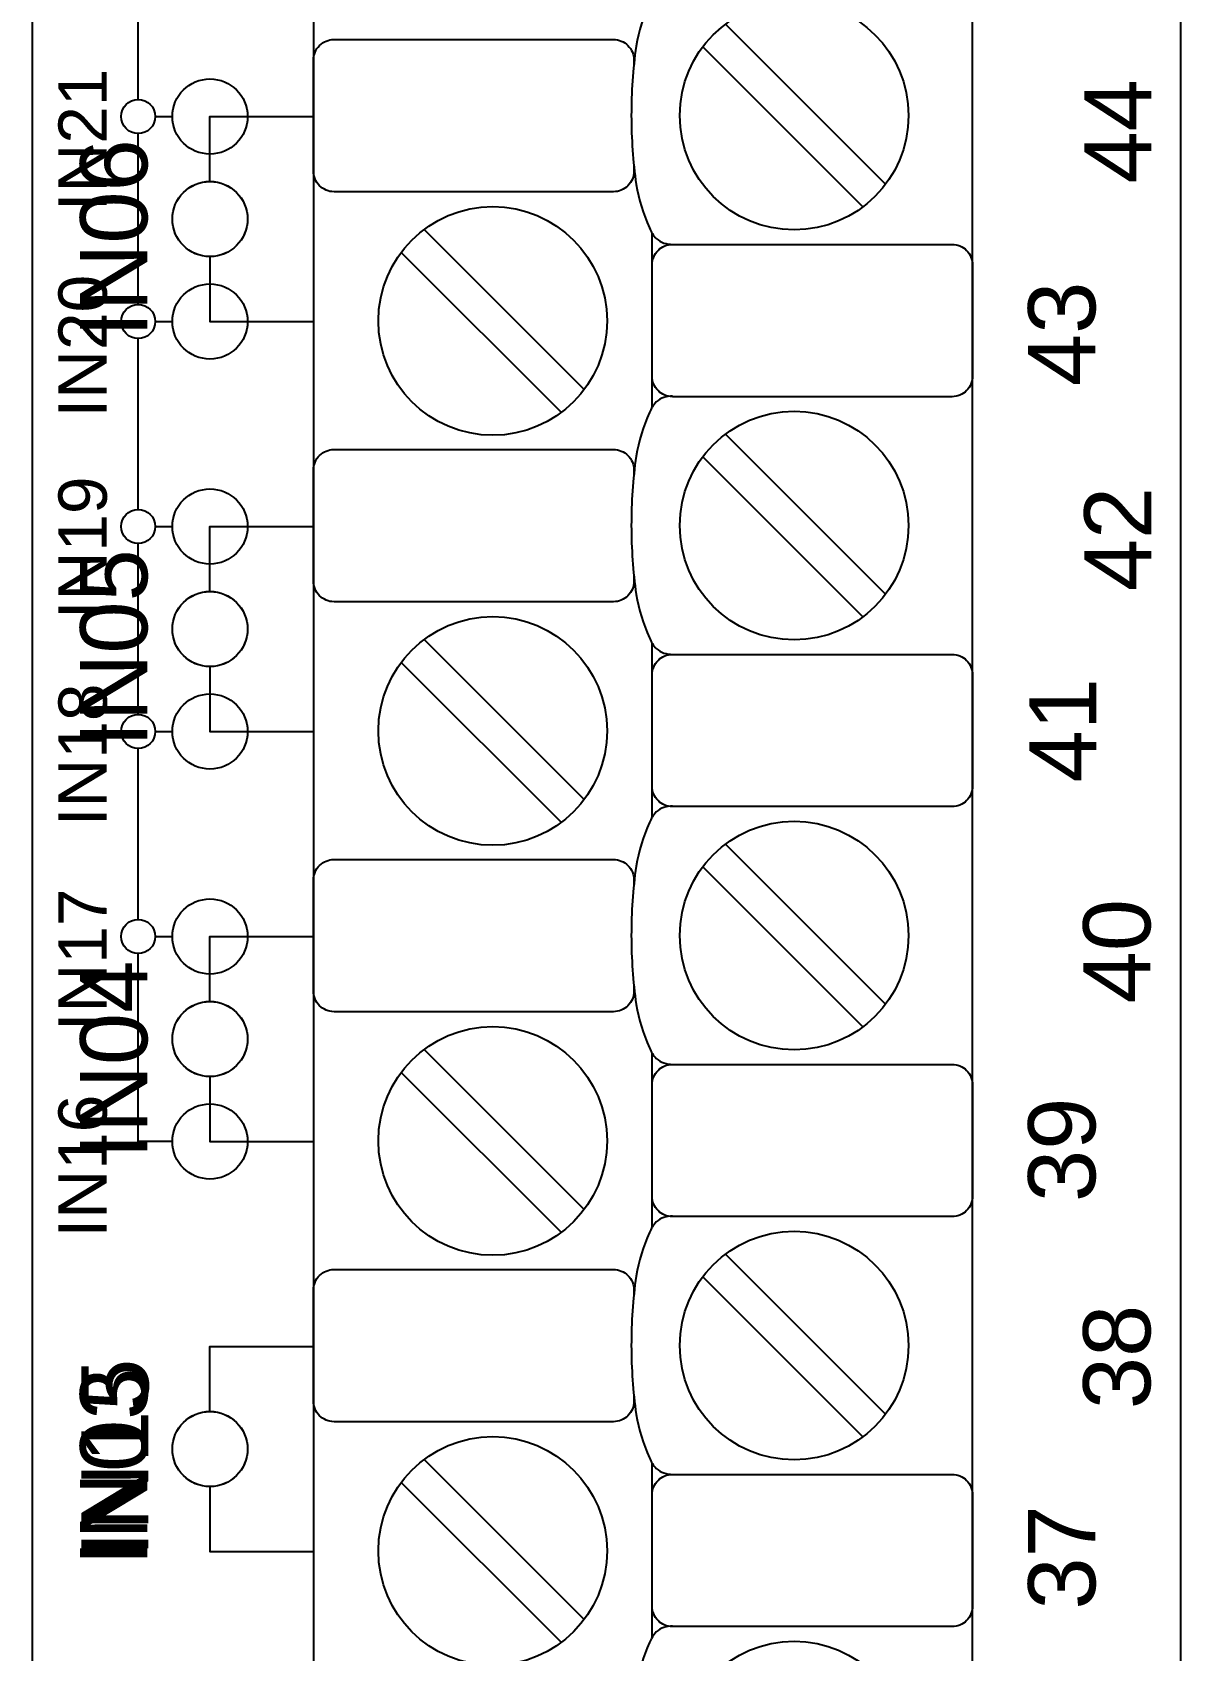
# Model space of a CAD drawing. Extents: x 1 to 47, y 1 to 34.6.
# Drawn here: x 35.169 to 36.849, y 16.253 to 18.621 of the extents above; entities that cross this region are included whole.
import ezdxf

# ---------------------------------------------------------------- set-up
doc = ezdxf.new("R2010")
doc.units = 0
doc.header["$MEASUREMENT"] = 0
for name, color, linetype in [('8_1__0__EMPTY_IO_BOARD_POS', 7, 'CONTINUOUS'), ('8_2__2___8__OPTOISOLATED_I', 7, 'CONTINUOUS'), ('8_3__7___8__OPTOISOLATED_I', 7, 'CONTINUOUS'), ('8_4__C___18__COMMON____6__', 7, 'CONTINUOUS'), ('8_5__D___18__COMMON____6__', 7, 'CONTINUOUS'), ('8_6__E___8__OPTOISOLATED_I', 7, 'CONTINUOUS'), ('8_7__4___18__COMMON____6__', 7, 'CONTINUOUS'), ('8_8__8___8__OPTOISOLATED_I', 7, 'CONTINUOUS'), ('9_0______DWG_', 7, 'CONTINUOUS')]:
    doc.layers.add(name, color=color, linetype=linetype)
doc.styles.add('ARIAL', font='arial.ttf')

msp = doc.modelspace()

# ---------------------------------------------------------------- linework, layer by layer
at = {"layer": '8_1__0__EMPTY_IO_BOARD_POS'}
msp.add_lwpolyline([(36.3965, 15.0875), (36.5145, 15.0875, 0.414213), (36.5445, 15.1175), (36.5445, 20.0993, 0.414214), (36.5145, 20.1293), (36.2015, 20.1293), (35.9567, 20.2202, 0.480048), (35.7585, 20.0752), (35.7585, 19.841, -0.414214), (35.7285, 19.811), (35.6104, 19.811, 0.414212), (35.5804, 19.781), (35.5803, 19.781), (35.5803, 14.7999, 0.414215), (35.6103, 14.7699), (35.9232, 14.77), (36.1679, 14.6791, 0.47859), (36.3665, 14.8241), (36.3665, 15.0575, -0.414214)], format="xyb", close=True, dxfattribs=at)
at = {"layer": '8_2__2___8__OPTOISOLATED_I'}
for points in [[(36.3965, 15.0875), (36.5145, 15.0875, 0.414213), (36.5445, 15.1175), (36.5445, 20.0993, 0.414214), (36.5145, 20.1293), (36.2015, 20.1293), (35.9567, 20.2202, 0.480048), (35.7585, 20.0752), (35.7585, 19.841, -0.414214), (35.7285, 19.811), (35.6104, 19.811, 0.414212), (35.5804, 19.781), (35.5803, 19.781), (35.5803, 14.7999, 0.414215), (35.6103, 14.7699), (35.9232, 14.77), (36.1679, 14.6791, 0.47859), (36.3665, 14.8241), (36.3665, 15.0575, -0.414214)], [(36.0757, 18.1182), (36.0757, 18.2811, -0.414214), (36.1057, 18.3111), (36.5145, 18.3111, -0.414214), (36.5445, 18.2811), (36.5445, 18.1182, -0.414214), (36.5145, 18.0882), (36.1057, 18.0882, -0.414214)], [(36.0757, 17.5182), (36.0757, 17.6811, -0.414214), (36.1057, 17.7111), (36.5145, 17.7111, -0.414214), (36.5445, 17.6811), (36.5445, 17.5182, -0.414214), (36.5145, 17.4882), (36.1057, 17.4882, -0.414214)], [(36.0757, 16.9182), (36.0757, 17.0811, -0.414214), (36.1057, 17.1111), (36.5145, 17.1111, -0.414214), (36.5445, 17.0811), (36.5445, 16.9182, -0.414214), (36.5145, 16.8882), (36.1057, 16.8882, -0.414214)], [(36.0757, 16.3182), (36.0757, 16.4811, -0.414214), (36.1057, 16.5111), (36.5145, 16.5111, -0.414214), (36.5445, 16.4811), (36.5445, 16.3182, -0.414214), (36.5145, 16.2882), (36.1057, 16.2882, -0.414214)]]:
    msp.add_lwpolyline(points, format="xyb", close=True, dxfattribs=at)
for points in [[(36.1057, 18.689, 0.191033), (36.0818, 18.6805, 0.081668), (36.0717, 18.6649, 0.0591), (36.0523, 18.6012, 0.034646), (36.0453, 18.4996, 0.03436), (36.0523, 18.3989, 0.0591), (36.0717, 18.3352, 0.081668), (36.0818, 18.3196, 0.191033), (36.1057, 18.3111)], [(36.0491, 18.426), (36.0491, 18.4181, -0.414214), (36.0191, 18.3881), (35.6103, 18.3881, -0.414214), (35.5803, 18.4181), (35.5803, 18.5809, -0.414214), (35.6103, 18.6109), (36.0191, 18.6109, -0.414214), (36.0491, 18.5809), (36.0491, 18.5741)], [(36.1057, 18.089, 0.191033), (36.0818, 18.0805, 0.081668), (36.0717, 18.0649, 0.0591), (36.0523, 18.0011, 0.034646), (36.0453, 17.8996, 0.03436), (36.0523, 17.7989, 0.0591), (36.0717, 17.7352, 0.081668), (36.0818, 17.7196, 0.191033), (36.1057, 17.7111)], [(36.0491, 17.826), (36.0491, 17.8181, -0.414214), (36.0191, 17.7881), (35.6103, 17.7881, -0.414214), (35.5803, 17.8181), (35.5803, 17.9809, -0.414214), (35.6103, 18.0109), (36.0191, 18.0109, -0.414214), (36.0491, 17.9809), (36.0491, 17.9741)], [(36.1057, 17.489, 0.191033), (36.0818, 17.4805, 0.081668), (36.0717, 17.4649, 0.0591), (36.0523, 17.4011, 0.034646), (36.0453, 17.2996, 0.03436), (36.0523, 17.1989, 0.0591), (36.0717, 17.1352, 0.081668), (36.0818, 17.1196, 0.191033), (36.1057, 17.1111)], [(36.0491, 17.226), (36.0491, 17.2181, -0.414214), (36.0191, 17.1881), (35.6103, 17.1881, -0.414214), (35.5803, 17.2181), (35.5803, 17.3809, -0.414214), (35.6103, 17.4109), (36.0191, 17.4109, -0.414214), (36.0491, 17.3809), (36.0491, 17.3741)], [(36.1057, 16.889, 0.191033), (36.0818, 16.8805, 0.081668), (36.0717, 16.8649, 0.0591), (36.0523, 16.8011, 0.034646), (36.0453, 16.6996, 0.03436), (36.0523, 16.5989, 0.0591), (36.0717, 16.5352, 0.081668), (36.0818, 16.5196, 0.191033), (36.1057, 16.5111)], [(36.0491, 16.626), (36.0491, 16.6181, -0.414214), (36.0191, 16.5881), (35.6103, 16.5881, -0.414214), (35.5803, 16.6181), (35.5803, 16.7809, -0.414214), (35.6103, 16.8109), (36.0191, 16.8109, -0.414214), (36.0491, 16.7809), (36.0491, 16.7741)], [(36.1057, 16.289, 0.191033), (36.0818, 16.2805, 0.081668), (36.0717, 16.2648, 0.0591), (36.0523, 16.2011, 0.034646), (36.0453, 16.0996, 0.03436), (36.0523, 15.9989, 0.0591), (36.0717, 15.9352, 0.081668), (36.0818, 15.9196, 0.191033), (36.1057, 15.9111)]]:
    msp.add_lwpolyline(points, format="xyb", dxfattribs=at)
for points in [[(36.1831, 18.6334), (36.4173, 18.3993)], [(36.1497, 18.6), (36.3839, 18.3658)], [(35.4288, 18.4032), (35.4288, 18.4982), (35.5799, 18.4982)], [(35.7421, 18.3328), (35.9763, 18.0986)], [(36.0757, 18.0725), (36.0757, 18.3276)], [(35.4288, 18.2932), (35.4288, 18.1982), (35.5799, 18.1982)], [(35.7087, 18.2994), (35.9429, 18.0652)], [(36.1831, 18.0334), (36.4173, 17.7993)], [(36.1497, 18), (36.3839, 17.7658)], [(35.4288, 17.8032), (35.4288, 17.8982), (35.5799, 17.8982)], [(35.7421, 17.7328), (35.9763, 17.4986)], [(36.0757, 17.4725), (36.0757, 17.7276)], [(35.4288, 17.6932), (35.4288, 17.5982), (35.5799, 17.5982)], [(35.7087, 17.6994), (35.9429, 17.4652)], [(36.1831, 17.4334), (36.4173, 17.1993)], [(36.1497, 17.4), (36.3839, 17.1658)], [(35.4288, 17.2032), (35.4288, 17.2982), (35.5799, 17.2982)], [(35.7421, 17.1328), (35.9763, 16.8986)], [(36.0757, 16.8725), (36.0757, 17.1276)], [(35.7087, 17.0994), (35.9429, 16.8652)], [(35.4288, 17.0932), (35.4288, 16.9982), (35.5799, 16.9982)], [(36.1831, 16.8334), (36.4173, 16.5993)], [(36.1497, 16.8), (36.3839, 16.5658)], [(35.4288, 16.6032), (35.4288, 16.6982), (35.5799, 16.6982)], [(35.7421, 16.5328), (35.9763, 16.2986)], [(36.0757, 16.2725), (36.0757, 16.5276)], [(35.4288, 16.4932), (35.4288, 16.3982), (35.5799, 16.3982)], [(35.7087, 16.4993), (35.9429, 16.2652)]]:
    msp.add_lwpolyline(points, dxfattribs=at)
for centre, radius in [((36.2835, 18.4996), 0.1673), ((35.4288, 18.3482), 0.055), ((35.8425, 18.199), 0.1673), ((36.2835, 17.8996), 0.1673), ((35.4288, 17.7482), 0.055), ((35.8425, 17.599), 0.1673), ((36.2835, 17.2996), 0.1673), ((35.4288, 17.1482), 0.055), ((35.8425, 16.999), 0.1673), ((36.2835, 16.6996), 0.1673), ((35.4288, 16.5482), 0.055), ((35.8425, 16.399), 0.1673), ((36.2835, 16.0996), 0.1673)]:
    msp.add_circle(centre, radius, dxfattribs=at)
at = {"layer": '8_3__7___8__OPTOISOLATED_I'}
for points in [[(36.3965, 15.0875), (36.5145, 15.0875, 0.414213), (36.5445, 15.1175), (36.5445, 20.0993, 0.414214), (36.5145, 20.1293), (36.2015, 20.1293), (35.9567, 20.2202, 0.480048), (35.7585, 20.0752), (35.7585, 19.841, -0.414214), (35.7285, 19.811), (35.6104, 19.811, 0.414212), (35.5804, 19.781), (35.5803, 19.781), (35.5803, 14.7999, 0.414215), (35.6103, 14.7699), (35.9232, 14.77), (36.1679, 14.6791, 0.47859), (36.3665, 14.8241), (36.3665, 15.0575, -0.414214)], [(36.0757, 18.1182), (36.0757, 18.2811, -0.414214), (36.1057, 18.3111), (36.5145, 18.3111, -0.414214), (36.5445, 18.2811), (36.5445, 18.1182, -0.414214), (36.5145, 18.0882), (36.1057, 18.0882, -0.414214)], [(36.0757, 17.5182), (36.0757, 17.6811, -0.414214), (36.1057, 17.7111), (36.5145, 17.7111, -0.414214), (36.5445, 17.6811), (36.5445, 17.5182, -0.414214), (36.5145, 17.4882), (36.1057, 17.4882, -0.414214)], [(36.0757, 16.9182), (36.0757, 17.0811, -0.414214), (36.1057, 17.1111), (36.5145, 17.1111, -0.414214), (36.5445, 17.0811), (36.5445, 16.9182, -0.414214), (36.5145, 16.8882), (36.1057, 16.8882, -0.414214)], [(36.0757, 16.3182), (36.0757, 16.4811, -0.414214), (36.1057, 16.5111), (36.5145, 16.5111, -0.414214), (36.5445, 16.4811), (36.5445, 16.3182, -0.414214), (36.5145, 16.2882), (36.1057, 16.2882, -0.414214)]]:
    msp.add_lwpolyline(points, format="xyb", close=True, dxfattribs=at)
for points in [[(36.1057, 18.689, 0.191033), (36.0818, 18.6805, 0.081668), (36.0717, 18.6649, 0.0591), (36.0523, 18.6012, 0.034646), (36.0453, 18.4996, 0.03436), (36.0523, 18.3989, 0.0591), (36.0717, 18.3352, 0.081668), (36.0818, 18.3196, 0.191033), (36.1057, 18.3111)], [(36.0491, 18.426), (36.0491, 18.4181, -0.414214), (36.0191, 18.3881), (35.6103, 18.3881, -0.414214), (35.5803, 18.4181), (35.5803, 18.5809, -0.414214), (35.6103, 18.6109), (36.0191, 18.6109, -0.414214), (36.0491, 18.5809), (36.0491, 18.5741)], [(36.1057, 18.089, 0.191033), (36.0818, 18.0805, 0.081668), (36.0717, 18.0649, 0.0591), (36.0523, 18.0011, 0.034646), (36.0453, 17.8996, 0.03436), (36.0523, 17.7989, 0.0591), (36.0717, 17.7352, 0.081668), (36.0818, 17.7196, 0.191033), (36.1057, 17.7111)], [(36.0491, 17.826), (36.0491, 17.8181, -0.414214), (36.0191, 17.7881), (35.6103, 17.7881, -0.414214), (35.5803, 17.8181), (35.5803, 17.9809, -0.414214), (35.6103, 18.0109), (36.0191, 18.0109, -0.414214), (36.0491, 17.9809), (36.0491, 17.9741)], [(36.1057, 17.489, 0.191033), (36.0818, 17.4805, 0.081668), (36.0717, 17.4649, 0.0591), (36.0523, 17.4011, 0.034646), (36.0453, 17.2996, 0.03436), (36.0523, 17.1989, 0.0591), (36.0717, 17.1352, 0.081668), (36.0818, 17.1196, 0.191033), (36.1057, 17.1111)], [(36.0491, 17.226), (36.0491, 17.2181, -0.414214), (36.0191, 17.1881), (35.6103, 17.1881, -0.414214), (35.5803, 17.2181), (35.5803, 17.3809, -0.414214), (35.6103, 17.4109), (36.0191, 17.4109, -0.414214), (36.0491, 17.3809), (36.0491, 17.3741)], [(36.1057, 16.889, 0.191033), (36.0818, 16.8805, 0.081668), (36.0717, 16.8649, 0.0591), (36.0523, 16.8011, 0.034646), (36.0453, 16.6996, 0.03436), (36.0523, 16.5989, 0.0591), (36.0717, 16.5352, 0.081668), (36.0818, 16.5196, 0.191033), (36.1057, 16.5111)], [(36.0491, 16.626), (36.0491, 16.6181, -0.414214), (36.0191, 16.5881), (35.6103, 16.5881, -0.414214), (35.5803, 16.6181), (35.5803, 16.7809, -0.414214), (35.6103, 16.8109), (36.0191, 16.8109, -0.414214), (36.0491, 16.7809), (36.0491, 16.7741)], [(36.1057, 16.289, 0.191033), (36.0818, 16.2805, 0.081668), (36.0717, 16.2648, 0.0591), (36.0523, 16.2011, 0.034646), (36.0453, 16.0996, 0.03436), (36.0523, 15.9989, 0.0591), (36.0717, 15.9352, 0.081668), (36.0818, 15.9196, 0.191033), (36.1057, 15.9111)]]:
    msp.add_lwpolyline(points, format="xyb", dxfattribs=at)
for points in [[(36.1831, 18.6334), (36.4173, 18.3993)], [(36.1497, 18.6), (36.3839, 18.3658)], [(35.4288, 18.4031), (35.4288, 18.4982), (35.5799, 18.4982)], [(35.7421, 18.3328), (35.9763, 18.0986)], [(36.0757, 18.0725), (36.0757, 18.3276)], [(35.4288, 18.2931), (35.4288, 18.1982), (35.5799, 18.1982)], [(35.7087, 18.2994), (35.9429, 18.0652)], [(36.1831, 18.0334), (36.4173, 17.7993)], [(36.1497, 18), (36.3839, 17.7658)], [(35.4288, 17.8031), (35.4288, 17.8982), (35.5799, 17.8982)], [(35.7421, 17.7328), (35.9763, 17.4986)], [(36.0757, 17.4725), (36.0757, 17.7276)], [(35.4288, 17.6931), (35.4288, 17.5982), (35.5799, 17.5982)], [(35.7087, 17.6994), (35.9429, 17.4652)], [(36.1831, 17.4334), (36.4173, 17.1993)], [(36.1497, 17.4), (36.3839, 17.1658)], [(35.4288, 17.2031), (35.4288, 17.2982), (35.5799, 17.2982)], [(35.7421, 17.1328), (35.9763, 16.8986)], [(36.0757, 16.8725), (36.0757, 17.1276)], [(35.7087, 17.0994), (35.9429, 16.8652)], [(35.4288, 17.0931), (35.4288, 16.9982), (35.5799, 16.9982)], [(36.1831, 16.8334), (36.4173, 16.5993)], [(36.1497, 16.8), (36.3839, 16.5658)], [(35.4288, 16.6031), (35.4288, 16.6982), (35.5799, 16.6982)], [(35.7421, 16.5328), (35.9763, 16.2986)], [(36.0757, 16.2725), (36.0757, 16.5276)], [(35.4288, 16.4931), (35.4288, 16.3982), (35.5799, 16.3982)], [(35.7087, 16.4993), (35.9429, 16.2652)]]:
    msp.add_lwpolyline(points, dxfattribs=at)
for centre, radius in [((36.2835, 18.4996), 0.1673), ((35.4288, 18.3481), 0.055), ((35.8425, 18.199), 0.1673), ((36.2835, 17.8996), 0.1673), ((35.4288, 17.7481), 0.055), ((35.8425, 17.599), 0.1673), ((36.2835, 17.2996), 0.1673), ((35.4288, 17.1481), 0.055), ((35.8425, 16.999), 0.1673), ((36.2835, 16.6996), 0.1673), ((35.4288, 16.5481), 0.055), ((35.8425, 16.399), 0.1673), ((36.2835, 16.0996), 0.1673)]:
    msp.add_circle(centre, radius, dxfattribs=at)
at = {"layer": '8_4__C___18__COMMON____6__'}
for points in [[(36.3965, 15.0875), (36.5145, 15.0875, 0.414213), (36.5445, 15.1175), (36.5445, 20.0993, 0.414214), (36.5145, 20.1293), (36.2015, 20.1293), (35.9567, 20.2202, 0.480048), (35.7585, 20.0752), (35.7585, 19.841, -0.414214), (35.7285, 19.811), (35.6104, 19.811, 0.414212), (35.5804, 19.781), (35.5803, 19.781), (35.5803, 14.7999, 0.414215), (35.6103, 14.7699), (35.9232, 14.77), (36.1679, 14.6791, 0.47859), (36.3665, 14.8241), (36.3665, 15.0575, -0.414214)], [(36.0757, 18.1182), (36.0757, 18.2811, -0.414214), (36.1057, 18.3111), (36.5145, 18.3111, -0.414214), (36.5445, 18.2811), (36.5445, 18.1182, -0.414214), (36.5145, 18.0882), (36.1057, 18.0882, -0.414214)], [(36.0757, 17.5182), (36.0757, 17.6811, -0.414214), (36.1057, 17.7111), (36.5145, 17.7111, -0.414214), (36.5445, 17.6811), (36.5445, 17.5182, -0.414214), (36.5145, 17.4882), (36.1057, 17.4882, -0.414214)], [(36.0757, 16.9182), (36.0757, 17.0811, -0.414214), (36.1057, 17.1111), (36.5145, 17.1111, -0.414214), (36.5445, 17.0811), (36.5445, 16.9182, -0.414214), (36.5145, 16.8882), (36.1057, 16.8882, -0.414214)], [(36.0757, 16.3182), (36.0757, 16.4811, -0.414214), (36.1057, 16.5111), (36.5145, 16.5111, -0.414214), (36.5445, 16.4811), (36.5445, 16.3182, -0.414214), (36.5145, 16.2882), (36.1057, 16.2882, -0.414214)]]:
    msp.add_lwpolyline(points, format="xyb", close=True, dxfattribs=at)
for points in [[(35.3238, 18.5232), (35.3238, 18.7732)], [(36.1831, 18.6334), (36.4173, 18.3993)], [(36.1497, 18.6), (36.3839, 18.3658)], [(35.3488, 18.4982), (35.3738, 18.4982)], [(35.4838, 18.4982), (35.5799, 18.4982)], [(35.3238, 18.2232), (35.3238, 18.4732)], [(35.7421, 18.3328), (35.9763, 18.0986)], [(36.0757, 18.0725), (36.0757, 18.3276)], [(35.7087, 18.2994), (35.9429, 18.0652)], [(35.3488, 18.1982), (35.3738, 18.1982)], [(35.4838, 18.1982), (35.5799, 18.1982)], [(35.3238, 17.9232), (35.3238, 18.1732)], [(36.1831, 18.0334), (36.4173, 17.7993)], [(36.1497, 18), (36.3839, 17.7658)], [(35.3488, 17.8982), (35.3738, 17.8982)], [(35.4838, 17.8982), (35.5799, 17.8982)], [(35.3238, 17.6232), (35.3238, 17.8732)], [(35.7421, 17.7328), (35.9763, 17.4986)], [(36.0757, 17.4725), (36.0757, 17.7276)], [(35.7087, 17.6994), (35.9429, 17.4652)], [(35.3488, 17.5982), (35.3738, 17.5982)], [(35.4838, 17.5982), (35.5799, 17.5982)], [(35.3238, 17.3232), (35.3238, 17.5732)], [(36.1831, 17.4334), (36.4173, 17.1993)], [(36.1497, 17.4), (36.3839, 17.1658)], [(35.3488, 17.2982), (35.3738, 17.2982)], [(35.4838, 17.2982), (35.5799, 17.2982)], [(35.3738, 16.9981), (35.3238, 16.9981), (35.3238, 17.2732)], [(35.7421, 17.1328), (35.9763, 16.8986)], [(36.0757, 16.8725), (36.0757, 17.1276)], [(35.7087, 17.0994), (35.9429, 16.8652)], [(35.4838, 16.9982), (35.5799, 16.9982)], [(36.1831, 16.8334), (36.4173, 16.5993)], [(36.1497, 16.8), (36.3839, 16.5658)], [(35.4288, 16.6031), (35.4288, 16.6982), (35.5799, 16.6982)], [(35.7421, 16.5328), (35.9763, 16.2986)], [(36.0757, 16.2725), (36.0757, 16.5276)], [(35.4288, 16.4931), (35.4288, 16.3982), (35.5799, 16.3982)], [(35.7087, 16.4993), (35.9429, 16.2652)]]:
    msp.add_lwpolyline(points, dxfattribs=at)
for points in [[(36.1057, 18.689, 0.191033), (36.0818, 18.6805, 0.081668), (36.0717, 18.6649, 0.0591), (36.0523, 18.6012, 0.034646), (36.0453, 18.4996, 0.03436), (36.0523, 18.3989, 0.0591), (36.0717, 18.3352, 0.081668), (36.0818, 18.3196, 0.191033), (36.1057, 18.3111)], [(36.0491, 18.426), (36.0491, 18.4181, -0.414214), (36.0191, 18.3881), (35.6103, 18.3881, -0.414214), (35.5803, 18.4181), (35.5803, 18.5809, -0.414214), (35.6103, 18.6109), (36.0191, 18.6109, -0.414214), (36.0491, 18.5809), (36.0491, 18.5741)], [(36.1057, 18.089, 0.191033), (36.0818, 18.0805, 0.081668), (36.0717, 18.0649, 0.0591), (36.0523, 18.0011, 0.034646), (36.0453, 17.8996, 0.03436), (36.0523, 17.7989, 0.0591), (36.0717, 17.7352, 0.081668), (36.0818, 17.7196, 0.191033), (36.1057, 17.7111)], [(36.0491, 17.826), (36.0491, 17.8181, -0.414214), (36.0191, 17.7881), (35.6103, 17.7881, -0.414214), (35.5803, 17.8181), (35.5803, 17.9809, -0.414214), (35.6103, 18.0109), (36.0191, 18.0109, -0.414214), (36.0491, 17.9809), (36.0491, 17.9741)], [(36.1057, 17.489, 0.191033), (36.0818, 17.4805, 0.081668), (36.0717, 17.4649, 0.0591), (36.0523, 17.4011, 0.034646), (36.0453, 17.2996, 0.03436), (36.0523, 17.1989, 0.0591), (36.0717, 17.1352, 0.081668), (36.0818, 17.1196, 0.191033), (36.1057, 17.1111)], [(36.0491, 17.226), (36.0491, 17.2181, -0.414214), (36.0191, 17.1881), (35.6103, 17.1881, -0.414214), (35.5803, 17.2181), (35.5803, 17.3809, -0.414214), (35.6103, 17.4109), (36.0191, 17.4109, -0.414214), (36.0491, 17.3809), (36.0491, 17.3741)], [(36.1057, 16.889, 0.191033), (36.0818, 16.8805, 0.081668), (36.0717, 16.8649, 0.0591), (36.0523, 16.8011, 0.034646), (36.0453, 16.6996, 0.03436), (36.0523, 16.5989, 0.0591), (36.0717, 16.5352, 0.081668), (36.0818, 16.5196, 0.191033), (36.1057, 16.5111)], [(36.0491, 16.626), (36.0491, 16.6181, -0.414214), (36.0191, 16.5881), (35.6103, 16.5881, -0.414214), (35.5803, 16.6181), (35.5803, 16.7809, -0.414214), (35.6103, 16.8109), (36.0191, 16.8109, -0.414214), (36.0491, 16.7809), (36.0491, 16.7741)], [(36.1057, 16.289, 0.191033), (36.0818, 16.2805, 0.081668), (36.0717, 16.2648, 0.0591), (36.0523, 16.2011, 0.034646), (36.0453, 16.0996, 0.03436), (36.0523, 15.9989, 0.0591), (36.0717, 15.9352, 0.081668), (36.0818, 15.9196, 0.191033), (36.1057, 15.9111)]]:
    msp.add_lwpolyline(points, format="xyb", dxfattribs=at)
for centre, radius in [((36.2835, 18.4996), 0.1673), ((35.4288, 18.4982), 0.055), ((35.3238, 18.4982), 0.025), ((35.8425, 18.199), 0.1673), ((35.4288, 18.1982), 0.055), ((35.3238, 18.1982), 0.025), ((36.2835, 17.8996), 0.1673), ((35.4288, 17.8982), 0.055), ((35.3238, 17.8982), 0.025), ((35.8425, 17.599), 0.1673), ((35.4288, 17.5982), 0.055), ((35.3238, 17.5982), 0.025), ((36.2835, 17.2996), 0.1673), ((35.4288, 17.2982), 0.055), ((35.3238, 17.2982), 0.025), ((35.8425, 16.999), 0.1673), ((35.4288, 16.9982), 0.055), ((36.2835, 16.6996), 0.1673), ((35.4288, 16.5481), 0.055), ((35.8425, 16.399), 0.1673), ((36.2835, 16.0996), 0.1673)]:
    msp.add_circle(centre, radius, dxfattribs=at)
at = {"layer": '8_5__D___18__COMMON____6__'}
for points in [[(36.3965, 15.0875), (36.5145, 15.0875, 0.414213), (36.5445, 15.1175), (36.5445, 20.0993, 0.414214), (36.5145, 20.1293), (36.2015, 20.1293), (35.9567, 20.2202, 0.480048), (35.7585, 20.0752), (35.7585, 19.841, -0.414214), (35.7285, 19.811), (35.6104, 19.811, 0.414212), (35.5804, 19.781), (35.5803, 19.781), (35.5803, 14.7999, 0.414215), (35.6103, 14.7699), (35.9232, 14.77), (36.1679, 14.6791, 0.47859), (36.3665, 14.8241), (36.3665, 15.0575, -0.414214)], [(36.0757, 18.1182), (36.0757, 18.2811, -0.414214), (36.1057, 18.3111), (36.5145, 18.3111, -0.414214), (36.5445, 18.2811), (36.5445, 18.1182, -0.414214), (36.5145, 18.0882), (36.1057, 18.0882, -0.414214)], [(36.0757, 17.5182), (36.0757, 17.6811, -0.414214), (36.1057, 17.7111), (36.5145, 17.7111, -0.414214), (36.5445, 17.6811), (36.5445, 17.5182, -0.414214), (36.5145, 17.4882), (36.1057, 17.4882, -0.414214)], [(36.0757, 16.9182), (36.0757, 17.0811, -0.414214), (36.1057, 17.1111), (36.5145, 17.1111, -0.414214), (36.5445, 17.0811), (36.5445, 16.9182, -0.414214), (36.5145, 16.8882), (36.1057, 16.8882, -0.414214)], [(36.0757, 16.3182), (36.0757, 16.4811, -0.414214), (36.1057, 16.5111), (36.5145, 16.5111, -0.414214), (36.5445, 16.4811), (36.5445, 16.3182, -0.414214), (36.5145, 16.2882), (36.1057, 16.2882, -0.414214)]]:
    msp.add_lwpolyline(points, format="xyb", close=True, dxfattribs=at)
for points in [[(35.3238, 18.5232), (35.3238, 18.7732)], [(36.1831, 18.6334), (36.4173, 18.3993)], [(36.1497, 18.6), (36.3839, 18.3658)], [(35.3488, 18.4982), (35.3738, 18.4982)], [(35.4838, 18.4982), (35.5799, 18.4982)], [(35.3238, 18.2232), (35.3238, 18.4732)], [(35.7421, 18.3328), (35.9763, 18.0986)], [(36.0757, 18.0725), (36.0757, 18.3276)], [(35.7087, 18.2994), (35.9429, 18.0652)], [(35.3488, 18.1982), (35.3738, 18.1982)], [(35.4838, 18.1982), (35.5799, 18.1982)], [(35.3238, 17.9232), (35.3238, 18.1732)], [(36.1831, 18.0334), (36.4173, 17.7993)], [(36.1497, 18), (36.3839, 17.7658)], [(35.3488, 17.8982), (35.3738, 17.8982)], [(35.4838, 17.8982), (35.5799, 17.8982)], [(35.3238, 17.6232), (35.3238, 17.8732)], [(35.7421, 17.7328), (35.9763, 17.4986)], [(36.0757, 17.4725), (36.0757, 17.7276)], [(35.7087, 17.6994), (35.9429, 17.4652)], [(35.3488, 17.5982), (35.3738, 17.5982)], [(35.4838, 17.5982), (35.5799, 17.5982)], [(35.3238, 17.3232), (35.3238, 17.5732)], [(36.1831, 17.4334), (36.4173, 17.1993)], [(36.1497, 17.4), (36.3839, 17.1658)], [(35.3488, 17.2982), (35.3738, 17.2982)], [(35.4838, 17.2982), (35.5799, 17.2982)], [(35.3738, 16.9981), (35.3238, 16.9981), (35.3238, 17.2732)], [(35.7421, 17.1328), (35.9763, 16.8986)], [(36.0757, 16.8725), (36.0757, 17.1276)], [(35.7087, 17.0994), (35.9429, 16.8652)], [(35.4838, 16.9982), (35.5799, 16.9982)], [(36.1831, 16.8334), (36.4173, 16.5993)], [(36.1497, 16.8), (36.3839, 16.5658)], [(35.4288, 16.6031), (35.4288, 16.6982), (35.5799, 16.6982)], [(35.7421, 16.5328), (35.9763, 16.2986)], [(36.0757, 16.2725), (36.0757, 16.5276)], [(35.4288, 16.4931), (35.4288, 16.3982), (35.5799, 16.3982)], [(35.7087, 16.4993), (35.9429, 16.2652)]]:
    msp.add_lwpolyline(points, dxfattribs=at)
for points in [[(36.1057, 18.689, 0.191033), (36.0818, 18.6805, 0.081668), (36.0717, 18.6649, 0.0591), (36.0523, 18.6012, 0.034646), (36.0453, 18.4996, 0.03436), (36.0523, 18.3989, 0.0591), (36.0717, 18.3352, 0.081668), (36.0818, 18.3196, 0.191033), (36.1057, 18.3111)], [(36.0491, 18.426), (36.0491, 18.4181, -0.414214), (36.0191, 18.3881), (35.6103, 18.3881, -0.414214), (35.5803, 18.4181), (35.5803, 18.5809, -0.414214), (35.6103, 18.6109), (36.0191, 18.6109, -0.414214), (36.0491, 18.5809), (36.0491, 18.5741)], [(36.1057, 18.089, 0.191033), (36.0818, 18.0805, 0.081668), (36.0717, 18.0649, 0.0591), (36.0523, 18.0011, 0.034646), (36.0453, 17.8996, 0.03436), (36.0523, 17.7989, 0.0591), (36.0717, 17.7352, 0.081668), (36.0818, 17.7196, 0.191033), (36.1057, 17.7111)], [(36.0491, 17.826), (36.0491, 17.8181, -0.414214), (36.0191, 17.7881), (35.6103, 17.7881, -0.414214), (35.5803, 17.8181), (35.5803, 17.9809, -0.414214), (35.6103, 18.0109), (36.0191, 18.0109, -0.414214), (36.0491, 17.9809), (36.0491, 17.9741)], [(36.1057, 17.489, 0.191033), (36.0818, 17.4805, 0.081668), (36.0717, 17.4649, 0.0591), (36.0523, 17.4011, 0.034646), (36.0453, 17.2996, 0.03436), (36.0523, 17.1989, 0.0591), (36.0717, 17.1352, 0.081668), (36.0818, 17.1196, 0.191033), (36.1057, 17.1111)], [(36.0491, 17.226), (36.0491, 17.2181, -0.414214), (36.0191, 17.1881), (35.6103, 17.1881, -0.414214), (35.5803, 17.2181), (35.5803, 17.3809, -0.414214), (35.6103, 17.4109), (36.0191, 17.4109, -0.414214), (36.0491, 17.3809), (36.0491, 17.3741)], [(36.1057, 16.889, 0.191033), (36.0818, 16.8805, 0.081668), (36.0717, 16.8649, 0.0591), (36.0523, 16.8011, 0.034646), (36.0453, 16.6996, 0.03436), (36.0523, 16.5989, 0.0591), (36.0717, 16.5352, 0.081668), (36.0818, 16.5196, 0.191033), (36.1057, 16.5111)], [(36.0491, 16.626), (36.0491, 16.6181, -0.414214), (36.0191, 16.5881), (35.6103, 16.5881, -0.414214), (35.5803, 16.6181), (35.5803, 16.7809, -0.414214), (35.6103, 16.8109), (36.0191, 16.8109, -0.414214), (36.0491, 16.7809), (36.0491, 16.7741)], [(36.1057, 16.289, 0.191033), (36.0818, 16.2805, 0.081668), (36.0717, 16.2648, 0.0591), (36.0523, 16.2011, 0.034646), (36.0453, 16.0996, 0.03436), (36.0523, 15.9989, 0.0591), (36.0717, 15.9352, 0.081668), (36.0818, 15.9196, 0.191033), (36.1057, 15.9111)]]:
    msp.add_lwpolyline(points, format="xyb", dxfattribs=at)
for centre, radius in [((36.2835, 18.4996), 0.1673), ((35.4288, 18.4982), 0.055), ((35.3238, 18.4982), 0.025), ((35.8425, 18.199), 0.1673), ((35.4288, 18.1982), 0.055), ((35.3238, 18.1982), 0.025), ((36.2835, 17.8996), 0.1673), ((35.4288, 17.8982), 0.055), ((35.3238, 17.8982), 0.025), ((35.8425, 17.599), 0.1673), ((35.4288, 17.5982), 0.055), ((35.3238, 17.5982), 0.025), ((36.2835, 17.2996), 0.1673), ((35.4288, 17.2982), 0.055), ((35.3238, 17.2982), 0.025), ((35.8425, 16.999), 0.1673), ((35.4288, 16.9982), 0.055), ((36.2835, 16.6996), 0.1673), ((35.4288, 16.5481), 0.055), ((35.8425, 16.399), 0.1673), ((36.2835, 16.0996), 0.1673)]:
    msp.add_circle(centre, radius, dxfattribs=at)
at = {"layer": '8_6__E___8__OPTOISOLATED_I'}
for points in [[(36.3965, 15.0875), (36.5145, 15.0875, 0.414213), (36.5445, 15.1175), (36.5445, 20.0993, 0.414214), (36.5145, 20.1293), (36.2015, 20.1293), (35.9567, 20.2202, 0.480048), (35.7585, 20.0752), (35.7585, 19.841, -0.414214), (35.7285, 19.811), (35.6104, 19.811, 0.414212), (35.5804, 19.781), (35.5803, 19.781), (35.5803, 14.7999, 0.414215), (35.6103, 14.7699), (35.9232, 14.77), (36.1679, 14.6791, 0.47859), (36.3665, 14.8241), (36.3665, 15.0575, -0.414214)], [(36.0757, 18.1182), (36.0757, 18.2811, -0.414214), (36.1057, 18.3111), (36.5145, 18.3111, -0.414214), (36.5445, 18.2811), (36.5445, 18.1182, -0.414214), (36.5145, 18.0882), (36.1057, 18.0882, -0.414214)], [(36.0757, 17.5182), (36.0757, 17.6811, -0.414214), (36.1057, 17.7111), (36.5145, 17.7111, -0.414214), (36.5445, 17.6811), (36.5445, 17.5182, -0.414214), (36.5145, 17.4882), (36.1057, 17.4882, -0.414214)], [(36.0757, 16.9182), (36.0757, 17.0811, -0.414214), (36.1057, 17.1111), (36.5145, 17.1111, -0.414214), (36.5445, 17.0811), (36.5445, 16.9182, -0.414214), (36.5145, 16.8882), (36.1057, 16.8882, -0.414214)], [(36.0757, 16.3182), (36.0757, 16.4811, -0.414214), (36.1057, 16.5111), (36.5145, 16.5111, -0.414214), (36.5445, 16.4811), (36.5445, 16.3182, -0.414214), (36.5145, 16.2882), (36.1057, 16.2882, -0.414214)]]:
    msp.add_lwpolyline(points, format="xyb", close=True, dxfattribs=at)
for points in [[(36.1057, 18.689, 0.191033), (36.0818, 18.6805, 0.081668), (36.0717, 18.6649, 0.0591), (36.0523, 18.6012, 0.034646), (36.0453, 18.4996, 0.03436), (36.0523, 18.3989, 0.0591), (36.0717, 18.3352, 0.081668), (36.0818, 18.3196, 0.191033), (36.1057, 18.3111)], [(36.0491, 18.426), (36.0491, 18.4181, -0.414214), (36.0191, 18.3881), (35.6103, 18.3881, -0.414214), (35.5803, 18.4181), (35.5803, 18.5809, -0.414214), (35.6103, 18.6109), (36.0191, 18.6109, -0.414214), (36.0491, 18.5809), (36.0491, 18.5741)], [(36.1057, 18.089, 0.191033), (36.0818, 18.0805, 0.081668), (36.0717, 18.0649, 0.0591), (36.0523, 18.0011, 0.034646), (36.0453, 17.8996, 0.03436), (36.0523, 17.7989, 0.0591), (36.0717, 17.7352, 0.081668), (36.0818, 17.7196, 0.191033), (36.1057, 17.7111)], [(36.0491, 17.826), (36.0491, 17.8181, -0.414214), (36.0191, 17.7881), (35.6103, 17.7881, -0.414214), (35.5803, 17.8181), (35.5803, 17.9809, -0.414214), (35.6103, 18.0109), (36.0191, 18.0109, -0.414214), (36.0491, 17.9809), (36.0491, 17.9741)], [(36.1057, 17.489, 0.191033), (36.0818, 17.4805, 0.081668), (36.0717, 17.4649, 0.0591), (36.0523, 17.4011, 0.034646), (36.0453, 17.2996, 0.03436), (36.0523, 17.1989, 0.0591), (36.0717, 17.1352, 0.081668), (36.0818, 17.1196, 0.191033), (36.1057, 17.1111)], [(36.0491, 17.226), (36.0491, 17.2181, -0.414214), (36.0191, 17.1881), (35.6103, 17.1881, -0.414214), (35.5803, 17.2181), (35.5803, 17.3809, -0.414214), (35.6103, 17.4109), (36.0191, 17.4109, -0.414214), (36.0491, 17.3809), (36.0491, 17.3741)], [(36.1057, 16.889, 0.191033), (36.0818, 16.8805, 0.081668), (36.0717, 16.8649, 0.0591), (36.0523, 16.8011, 0.034646), (36.0453, 16.6996, 0.03436), (36.0523, 16.5989, 0.0591), (36.0717, 16.5352, 0.081668), (36.0818, 16.5196, 0.191033), (36.1057, 16.5111)], [(36.0491, 16.626), (36.0491, 16.6181, -0.414214), (36.0191, 16.5881), (35.6103, 16.5881, -0.414214), (35.5803, 16.6181), (35.5803, 16.7809, -0.414214), (35.6103, 16.8109), (36.0191, 16.8109, -0.414214), (36.0491, 16.7809), (36.0491, 16.7741)], [(36.1057, 16.289, 0.191033), (36.0818, 16.2805, 0.081668), (36.0717, 16.2648, 0.0591), (36.0523, 16.2011, 0.034646), (36.0453, 16.0996, 0.03436), (36.0523, 15.9989, 0.0591), (36.0717, 15.9352, 0.081668), (36.0818, 15.9196, 0.191033), (36.1057, 15.9111)]]:
    msp.add_lwpolyline(points, format="xyb", dxfattribs=at)
for points in [[(36.1831, 18.6334), (36.4173, 18.3993)], [(36.1497, 18.6), (36.3839, 18.3658)], [(35.4288, 18.4031), (35.4288, 18.4982), (35.5799, 18.4982)], [(35.7421, 18.3328), (35.9763, 18.0986)], [(36.0757, 18.0725), (36.0757, 18.3276)], [(35.4288, 18.2931), (35.4288, 18.1982), (35.5799, 18.1982)], [(35.7087, 18.2994), (35.9429, 18.0652)], [(36.1831, 18.0334), (36.4173, 17.7993)], [(36.1497, 18), (36.3839, 17.7658)], [(35.4288, 17.8031), (35.4288, 17.8982), (35.5799, 17.8982)], [(35.7421, 17.7328), (35.9763, 17.4986)], [(36.0757, 17.4725), (36.0757, 17.7276)], [(35.4288, 17.6931), (35.4288, 17.5982), (35.5799, 17.5982)], [(35.7087, 17.6994), (35.9429, 17.4652)], [(36.1831, 17.4334), (36.4173, 17.1993)], [(36.1497, 17.4), (36.3839, 17.1658)], [(35.4288, 17.2031), (35.4288, 17.2982), (35.5799, 17.2982)], [(35.7421, 17.1328), (35.9763, 16.8986)], [(36.0757, 16.8725), (36.0757, 17.1276)], [(35.7087, 17.0994), (35.9429, 16.8652)], [(35.4288, 17.0931), (35.4288, 16.9982), (35.5799, 16.9982)], [(36.1831, 16.8334), (36.4173, 16.5993)], [(36.1497, 16.8), (36.3839, 16.5658)], [(35.4288, 16.6031), (35.4288, 16.6982), (35.5799, 16.6982)], [(35.7421, 16.5328), (35.9763, 16.2986)], [(36.0757, 16.2725), (36.0757, 16.5276)], [(35.4288, 16.4931), (35.4288, 16.3982), (35.5799, 16.3982)], [(35.7087, 16.4993), (35.9429, 16.2652)]]:
    msp.add_lwpolyline(points, dxfattribs=at)
for centre, radius in [((36.2835, 18.4996), 0.1673), ((35.4288, 18.3481), 0.055), ((35.8425, 18.199), 0.1673), ((36.2835, 17.8996), 0.1673), ((35.4288, 17.7481), 0.055), ((35.8425, 17.599), 0.1673), ((36.2835, 17.2996), 0.1673), ((35.4288, 17.1481), 0.055), ((35.8425, 16.999), 0.1673), ((36.2835, 16.6996), 0.1673), ((35.4288, 16.5481), 0.055), ((35.8425, 16.399), 0.1673), ((36.2835, 16.0996), 0.1673)]:
    msp.add_circle(centre, radius, dxfattribs=at)
at = {"layer": '8_7__4___18__COMMON____6__'}
for points in [[(36.3965, 15.0875), (36.5145, 15.0875, 0.414213), (36.5445, 15.1175), (36.5445, 20.0993, 0.414214), (36.5145, 20.1293), (36.2015, 20.1293), (35.9567, 20.2202, 0.480048), (35.7585, 20.0752), (35.7585, 19.841, -0.414214), (35.7285, 19.811), (35.6104, 19.811, 0.414212), (35.5804, 19.781), (35.5803, 19.781), (35.5803, 14.7999, 0.414215), (35.6103, 14.7699), (35.9232, 14.77), (36.1679, 14.6791, 0.47859), (36.3665, 14.8241), (36.3665, 15.0575, -0.414214)], [(36.0757, 18.1182), (36.0757, 18.2811, -0.414214), (36.1057, 18.3111), (36.5145, 18.3111, -0.414214), (36.5445, 18.2811), (36.5445, 18.1182, -0.414214), (36.5145, 18.0882), (36.1057, 18.0882, -0.414214)], [(36.0757, 17.5182), (36.0757, 17.6811, -0.414214), (36.1057, 17.7111), (36.5145, 17.7111, -0.414214), (36.5445, 17.6811), (36.5445, 17.5182, -0.414214), (36.5145, 17.4882), (36.1057, 17.4882, -0.414214)], [(36.0757, 16.9182), (36.0757, 17.0811, -0.414214), (36.1057, 17.1111), (36.5145, 17.1111, -0.414214), (36.5445, 17.0811), (36.5445, 16.9182, -0.414214), (36.5145, 16.8882), (36.1057, 16.8882, -0.414214)], [(36.0757, 16.3182), (36.0757, 16.4811, -0.414214), (36.1057, 16.5111), (36.5145, 16.5111, -0.414214), (36.5445, 16.4811), (36.5445, 16.3182, -0.414214), (36.5145, 16.2882), (36.1057, 16.2882, -0.414214)]]:
    msp.add_lwpolyline(points, format="xyb", close=True, dxfattribs=at)
for points in [[(35.3238, 18.5232), (35.3238, 18.7732)], [(36.1831, 18.6334), (36.4173, 18.3993)], [(36.1497, 18.6), (36.3839, 18.3658)], [(35.3488, 18.4982), (35.3738, 18.4982)], [(35.4838, 18.4982), (35.5799, 18.4982)], [(35.3238, 18.2232), (35.3238, 18.4732)], [(35.7421, 18.3328), (35.9763, 18.0986)], [(36.0757, 18.0725), (36.0757, 18.3276)], [(35.7087, 18.2994), (35.9429, 18.0652)], [(35.3488, 18.1982), (35.3738, 18.1982)], [(35.4838, 18.1982), (35.5799, 18.1982)], [(35.3238, 17.9232), (35.3238, 18.1732)], [(36.1831, 18.0334), (36.4173, 17.7993)], [(36.1497, 18), (36.3839, 17.7658)], [(35.3488, 17.8982), (35.3738, 17.8982)], [(35.4838, 17.8982), (35.5799, 17.8982)], [(35.3238, 17.6232), (35.3238, 17.8732)], [(35.7421, 17.7328), (35.9763, 17.4986)], [(36.0757, 17.4725), (36.0757, 17.7276)], [(35.7087, 17.6994), (35.9429, 17.4652)], [(35.3488, 17.5982), (35.3738, 17.5982)], [(35.4838, 17.5982), (35.5799, 17.5982)], [(35.3238, 17.3232), (35.3238, 17.5732)], [(36.1831, 17.4334), (36.4173, 17.1993)], [(36.1497, 17.4), (36.3839, 17.1658)], [(35.3488, 17.2982), (35.3738, 17.2982)], [(35.4838, 17.2982), (35.5799, 17.2982)], [(35.3738, 16.9982), (35.3238, 16.9982), (35.3238, 17.2732)], [(35.7421, 17.1328), (35.9763, 16.8986)], [(36.0757, 16.8725), (36.0757, 17.1276)], [(35.7087, 17.0994), (35.9429, 16.8652)], [(35.4838, 16.9982), (35.5799, 16.9982)], [(36.1831, 16.8334), (36.4173, 16.5993)], [(36.1497, 16.8), (36.3839, 16.5658)], [(35.4288, 16.6031), (35.4288, 16.6982), (35.5799, 16.6982)], [(35.7421, 16.5328), (35.9763, 16.2986)], [(36.0757, 16.2725), (36.0757, 16.5276)], [(35.4288, 16.4931), (35.4288, 16.3982), (35.5799, 16.3982)], [(35.7087, 16.4993), (35.9429, 16.2652)]]:
    msp.add_lwpolyline(points, dxfattribs=at)
for points in [[(36.1057, 18.689, 0.191033), (36.0818, 18.6805, 0.081668), (36.0717, 18.6649, 0.0591), (36.0523, 18.6012, 0.034646), (36.0453, 18.4996, 0.03436), (36.0523, 18.3989, 0.0591), (36.0717, 18.3352, 0.081668), (36.0818, 18.3196, 0.191033), (36.1057, 18.3111)], [(36.0491, 18.426), (36.0491, 18.4181, -0.414214), (36.0191, 18.3881), (35.6103, 18.3881, -0.414214), (35.5803, 18.4181), (35.5803, 18.5809, -0.414214), (35.6103, 18.6109), (36.0191, 18.6109, -0.414214), (36.0491, 18.5809), (36.0491, 18.5741)], [(36.1057, 18.089, 0.191033), (36.0818, 18.0805, 0.081668), (36.0717, 18.0649, 0.0591), (36.0523, 18.0011, 0.034646), (36.0453, 17.8996, 0.03436), (36.0523, 17.7989, 0.0591), (36.0717, 17.7352, 0.081668), (36.0818, 17.7196, 0.191033), (36.1057, 17.7111)], [(36.0491, 17.826), (36.0491, 17.8181, -0.414214), (36.0191, 17.7881), (35.6103, 17.7881, -0.414214), (35.5803, 17.8181), (35.5803, 17.9809, -0.414214), (35.6103, 18.0109), (36.0191, 18.0109, -0.414214), (36.0491, 17.9809), (36.0491, 17.9741)], [(36.1057, 17.489, 0.191033), (36.0818, 17.4805, 0.081668), (36.0717, 17.4649, 0.0591), (36.0523, 17.4011, 0.034646), (36.0453, 17.2996, 0.03436), (36.0523, 17.1989, 0.0591), (36.0717, 17.1352, 0.081668), (36.0818, 17.1196, 0.191033), (36.1057, 17.1111)], [(36.0491, 17.226), (36.0491, 17.2181, -0.414214), (36.0191, 17.1881), (35.6103, 17.1881, -0.414214), (35.5803, 17.2181), (35.5803, 17.3809, -0.414214), (35.6103, 17.4109), (36.0191, 17.4109, -0.414214), (36.0491, 17.3809), (36.0491, 17.3741)], [(36.1057, 16.889, 0.191033), (36.0818, 16.8805, 0.081668), (36.0717, 16.8649, 0.0591), (36.0523, 16.8011, 0.034646), (36.0453, 16.6996, 0.03436), (36.0523, 16.5989, 0.0591), (36.0717, 16.5352, 0.081668), (36.0818, 16.5196, 0.191033), (36.1057, 16.5111)], [(36.0491, 16.626), (36.0491, 16.6181, -0.414214), (36.0191, 16.5881), (35.6103, 16.5881, -0.414214), (35.5803, 16.6181), (35.5803, 16.7809, -0.414214), (35.6103, 16.8109), (36.0191, 16.8109, -0.414214), (36.0491, 16.7809), (36.0491, 16.7741)], [(36.1057, 16.289, 0.191033), (36.0818, 16.2805, 0.081668), (36.0717, 16.2648, 0.0591), (36.0523, 16.2011, 0.034646), (36.0453, 16.0996, 0.03436), (36.0523, 15.9989, 0.0591), (36.0717, 15.9352, 0.081668), (36.0818, 15.9196, 0.191033), (36.1057, 15.9111)]]:
    msp.add_lwpolyline(points, format="xyb", dxfattribs=at)
for centre, radius in [((36.2835, 18.4996), 0.1673), ((35.4288, 18.4982), 0.055), ((35.3238, 18.4982), 0.025), ((35.8425, 18.199), 0.1673), ((35.4288, 18.1982), 0.055), ((35.3238, 18.1982), 0.025), ((36.2835, 17.8996), 0.1673), ((35.4288, 17.8982), 0.055), ((35.3238, 17.8982), 0.025), ((35.8425, 17.599), 0.1673), ((35.4288, 17.5982), 0.055), ((35.3238, 17.5982), 0.025), ((36.2835, 17.2996), 0.1673), ((35.4288, 17.2982), 0.055), ((35.3238, 17.2982), 0.025), ((35.8425, 16.999), 0.1673), ((35.4288, 16.9982), 0.055), ((36.2835, 16.6996), 0.1673), ((35.4288, 16.5481), 0.055), ((35.8425, 16.399), 0.1673), ((36.2835, 16.0996), 0.1673)]:
    msp.add_circle(centre, radius, dxfattribs=at)
at = {"layer": '8_8__8___8__OPTOISOLATED_I'}
for points in [[(36.3965, 15.0875), (36.5145, 15.0875, 0.414213), (36.5445, 15.1175), (36.5445, 20.0993, 0.414214), (36.5145, 20.1293), (36.2015, 20.1293), (35.9567, 20.2202, 0.480048), (35.7585, 20.0752), (35.7585, 19.841, -0.414214), (35.7285, 19.811), (35.6104, 19.811, 0.414212), (35.5804, 19.781), (35.5803, 19.781), (35.5803, 14.7999, 0.414215), (35.6103, 14.7699), (35.9232, 14.77), (36.1679, 14.6791, 0.47859), (36.3665, 14.8241), (36.3665, 15.0575, -0.414214)], [(36.0757, 18.1182), (36.0757, 18.2811, -0.414214), (36.1057, 18.3111), (36.5145, 18.3111, -0.414214), (36.5445, 18.2811), (36.5445, 18.1182, -0.414214), (36.5145, 18.0882), (36.1057, 18.0882, -0.414214)], [(36.0757, 17.5182), (36.0757, 17.6811, -0.414214), (36.1057, 17.7111), (36.5145, 17.7111, -0.414214), (36.5445, 17.6811), (36.5445, 17.5182, -0.414214), (36.5145, 17.4882), (36.1057, 17.4882, -0.414214)], [(36.0757, 16.9182), (36.0757, 17.0811, -0.414214), (36.1057, 17.1111), (36.5145, 17.1111, -0.414214), (36.5445, 17.0811), (36.5445, 16.9182, -0.414214), (36.5145, 16.8882), (36.1057, 16.8882, -0.414214)], [(36.0757, 16.3182), (36.0757, 16.4811, -0.414214), (36.1057, 16.5111), (36.5145, 16.5111, -0.414214), (36.5445, 16.4811), (36.5445, 16.3182, -0.414214), (36.5145, 16.2882), (36.1057, 16.2882, -0.414214)]]:
    msp.add_lwpolyline(points, format="xyb", close=True, dxfattribs=at)
for points in [[(36.1057, 18.689, 0.191033), (36.0818, 18.6805, 0.081668), (36.0717, 18.6649, 0.0591), (36.0523, 18.6012, 0.034646), (36.0453, 18.4996, 0.03436), (36.0523, 18.3989, 0.0591), (36.0717, 18.3352, 0.081668), (36.0818, 18.3196, 0.191033), (36.1057, 18.3111)], [(36.0491, 18.426), (36.0491, 18.4181, -0.414214), (36.0191, 18.3881), (35.6103, 18.3881, -0.414214), (35.5803, 18.4181), (35.5803, 18.5809, -0.414214), (35.6103, 18.6109), (36.0191, 18.6109, -0.414214), (36.0491, 18.5809), (36.0491, 18.5741)], [(36.1057, 18.089, 0.191033), (36.0818, 18.0805, 0.081668), (36.0717, 18.0649, 0.0591), (36.0523, 18.0011, 0.034646), (36.0453, 17.8996, 0.03436), (36.0523, 17.7989, 0.0591), (36.0717, 17.7352, 0.081668), (36.0818, 17.7196, 0.191033), (36.1057, 17.7111)], [(36.0491, 17.826), (36.0491, 17.8181, -0.414214), (36.0191, 17.7881), (35.6103, 17.7881, -0.414214), (35.5803, 17.8181), (35.5803, 17.9809, -0.414214), (35.6103, 18.0109), (36.0191, 18.0109, -0.414214), (36.0491, 17.9809), (36.0491, 17.9741)], [(36.1057, 17.489, 0.191033), (36.0818, 17.4805, 0.081668), (36.0717, 17.4649, 0.0591), (36.0523, 17.4011, 0.034646), (36.0453, 17.2996, 0.03436), (36.0523, 17.1989, 0.0591), (36.0717, 17.1352, 0.081668), (36.0818, 17.1196, 0.191033), (36.1057, 17.1111)], [(36.0491, 17.226), (36.0491, 17.2181, -0.414214), (36.0191, 17.1881), (35.6103, 17.1881, -0.414214), (35.5803, 17.2181), (35.5803, 17.3809, -0.414214), (35.6103, 17.4109), (36.0191, 17.4109, -0.414214), (36.0491, 17.3809), (36.0491, 17.3741)], [(36.1057, 16.889, 0.191033), (36.0818, 16.8805, 0.081668), (36.0717, 16.8649, 0.0591), (36.0523, 16.8011, 0.034646), (36.0453, 16.6996, 0.03436), (36.0523, 16.5989, 0.0591), (36.0717, 16.5352, 0.081668), (36.0818, 16.5196, 0.191033), (36.1057, 16.5111)], [(36.0491, 16.626), (36.0491, 16.6181, -0.414214), (36.0191, 16.5881), (35.6103, 16.5881, -0.414214), (35.5803, 16.6181), (35.5803, 16.7809, -0.414214), (35.6103, 16.8109), (36.0191, 16.8109, -0.414214), (36.0491, 16.7809), (36.0491, 16.7741)], [(36.1057, 16.289, 0.191033), (36.0818, 16.2805, 0.081668), (36.0717, 16.2648, 0.0591), (36.0523, 16.2011, 0.034646), (36.0453, 16.0996, 0.03436), (36.0523, 15.9989, 0.0591), (36.0717, 15.9352, 0.081668), (36.0818, 15.9196, 0.191033), (36.1057, 15.9111)]]:
    msp.add_lwpolyline(points, format="xyb", dxfattribs=at)
for points in [[(36.1831, 18.6334), (36.4173, 18.3993)], [(36.1497, 18.6), (36.3839, 18.3658)], [(35.4288, 18.4031), (35.4288, 18.4982), (35.5799, 18.4982)], [(35.7421, 18.3328), (35.9763, 18.0986)], [(36.0757, 18.0725), (36.0757, 18.3276)], [(35.4288, 18.2931), (35.4288, 18.1982), (35.5799, 18.1982)], [(35.7087, 18.2994), (35.9429, 18.0652)], [(36.1831, 18.0334), (36.4173, 17.7993)], [(36.1497, 18), (36.3839, 17.7658)], [(35.4288, 17.8031), (35.4288, 17.8982), (35.5799, 17.8982)], [(35.7421, 17.7328), (35.9763, 17.4986)], [(36.0757, 17.4725), (36.0757, 17.7276)], [(35.4288, 17.6931), (35.4288, 17.5982), (35.5799, 17.5982)], [(35.7087, 17.6994), (35.9429, 17.4652)], [(36.1831, 17.4334), (36.4173, 17.1993)], [(36.1497, 17.4), (36.3839, 17.1658)], [(35.4288, 17.2031), (35.4288, 17.2982), (35.5799, 17.2982)], [(35.7421, 17.1328), (35.9763, 16.8986)], [(36.0757, 16.8725), (36.0757, 17.1276)], [(35.7087, 17.0994), (35.9429, 16.8652)], [(35.4288, 17.0931), (35.4288, 16.9982), (35.5799, 16.9982)], [(36.1831, 16.8334), (36.4173, 16.5993)], [(36.1497, 16.8), (36.3839, 16.5658)], [(35.4288, 16.6031), (35.4288, 16.6982), (35.5799, 16.6982)], [(35.7421, 16.5328), (35.9763, 16.2986)], [(36.0757, 16.2725), (36.0757, 16.5276)], [(35.4288, 16.4931), (35.4288, 16.3982), (35.5799, 16.3982)], [(35.7087, 16.4993), (35.9429, 16.2652)]]:
    msp.add_lwpolyline(points, dxfattribs=at)
for centre, radius in [((36.2835, 18.4996), 0.1673), ((35.4288, 18.3481), 0.055), ((35.8425, 18.199), 0.1673), ((36.2835, 17.8996), 0.1673), ((35.4288, 17.7481), 0.055), ((35.8425, 17.599), 0.1673), ((36.2835, 17.2996), 0.1673), ((35.4288, 17.1481), 0.055), ((35.8425, 16.999), 0.1673), ((36.2835, 16.6996), 0.1673), ((35.4288, 16.5481), 0.055), ((35.8425, 16.399), 0.1673), ((36.2835, 16.0996), 0.1673)]:
    msp.add_circle(centre, radius, dxfattribs=at)
at = {"layer": '9_0______DWG_'}
msp.add_lwpolyline([(35.169, 3.6192), (35.169, 20.2795, -0.468367), (35.229, 20.3295), (36.7989, 20.3295, -0.414132), (36.849, 20.2795), (36.849, 3.6192, -0.414214), (36.7989, 3.5692), (35.219, 3.5692, -0.414287)], format="xyb", close=True, dxfattribs=at)

# ---------------------------------------------------------------- texts
at = {"layer": '8_2__2___8__OPTOISOLATED_I', "style": 'ARIAL'}
for s, p in [('IN06', (35.3372, 18.1748)), ('IN05', (35.3372, 17.5748)), ('IN04', (35.3372, 16.9726)), ('IN03', (35.3372, 16.3772))]:
    msp.add_text(s, height=0.09833, rotation=90, dxfattribs=at).set_placement(p)
at = {"layer": '8_3__7___8__OPTOISOLATED_I', "style": 'ARIAL'}
for s, p in [('IN06', (35.3372, 18.1748)), ('IN05', (35.3372, 17.5748)), ('IN04', (35.3372, 16.9726)), ('IN03', (35.3372, 16.3771))]:
    msp.add_text(s, height=0.09833, rotation=90, dxfattribs=at).set_placement(p)
at = {"layer": '8_4__C___18__COMMON____6__', "style": 'ARIAL'}
for s, height, p in [('IN21', 0.0708, (35.2779, 18.3595)), ('IN20', 0.0708, (35.2779, 18.0575)), ('IN19', 0.0708, (35.2779, 17.7625)), ('IN18', 0.0708, (35.2779, 17.4595)), ('IN17', 0.0708, (35.2779, 17.1595)), ('IN16', 0.0708, (35.2779, 16.8577)), ('IN15', 0.09833, (35.3388, 16.3902))]:
    msp.add_text(s, height=height, rotation=90, dxfattribs=at).set_placement(p)
at = {"layer": '8_5__D___18__COMMON____6__', "style": 'ARIAL'}
for s, height, p in [('IN21', 0.0708, (35.2779, 18.3595)), ('IN20', 0.0708, (35.2779, 18.0575)), ('IN19', 0.0708, (35.2779, 17.7625)), ('IN18', 0.0708, (35.2779, 17.4595)), ('IN17', 0.0708, (35.2779, 17.1595)), ('IN16', 0.0708, (35.2779, 16.8577)), ('IN15', 0.09833, (35.3388, 16.3902))]:
    msp.add_text(s, height=height, rotation=90, dxfattribs=at).set_placement(p)
at = {"layer": '8_6__E___8__OPTOISOLATED_I', "style": 'ARIAL'}
for s, p in [('IN06', (35.3372, 18.1748)), ('IN05', (35.3372, 17.5748)), ('IN04', (35.3372, 16.9726)), ('IN03', (35.3372, 16.3771))]:
    msp.add_text(s, height=0.09833, rotation=90, dxfattribs=at).set_placement(p)
at = {"layer": '8_7__4___18__COMMON____6__', "style": 'ARIAL'}
for s, height, p in [('IN21', 0.0708, (35.2779, 18.3595)), ('IN20', 0.0708, (35.2779, 18.0576)), ('IN19', 0.0708, (35.2779, 17.7625)), ('IN18', 0.0708, (35.2779, 17.4595)), ('IN17', 0.0708, (35.2779, 17.1595)), ('IN16', 0.0708, (35.2779, 16.8578)), ('IN15', 0.09833, (35.3388, 16.3902))]:
    msp.add_text(s, height=height, rotation=90, dxfattribs=at).set_placement(p)
at = {"layer": '8_8__8___8__OPTOISOLATED_I', "style": 'ARIAL'}
for s, p in [('IN06', (35.3372, 18.1748)), ('IN05', (35.3372, 17.5748)), ('IN04', (35.3372, 16.9726)), ('IN03', (35.3372, 16.3771))]:
    msp.add_text(s, height=0.09833, rotation=90, dxfattribs=at).set_placement(p)
at = {"layer": '9_0______DWG_', "style": 'ARIAL'}
for s, p in [('44', (36.8063, 18.4)), ('43', (36.7242, 18.1038)), ('42', (36.8063, 17.8034)), ('41', (36.7258, 17.5236)), ('40', (36.8047, 17.2003)), ('39', (36.7242, 16.9096)), ('38', (36.8047, 16.6065)), ('37', (36.7242, 16.3132))]:
    msp.add_text(s, height=0.09833, rotation=90, dxfattribs=at).set_placement(p)

doc.saveas('drawing.dxf')
